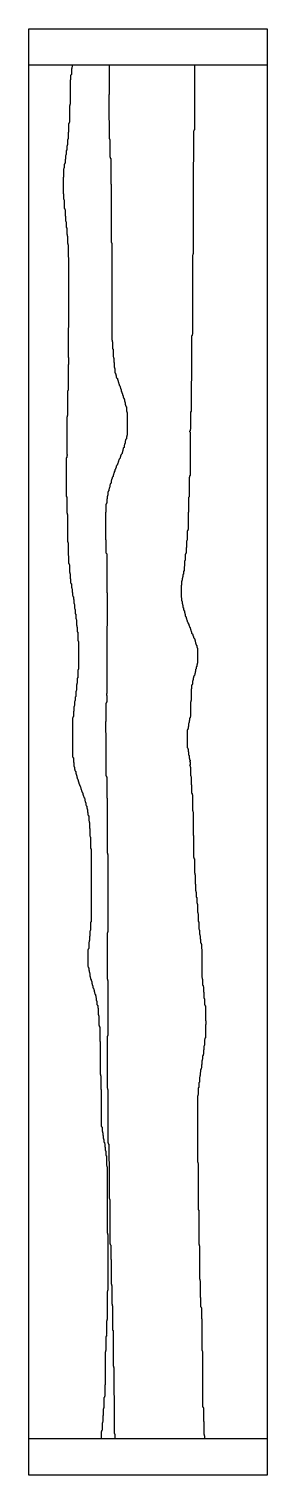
# Model space of a CAD drawing. Header units: metres. Extents: x -303 to 303, y -92 to 3592.
import ezdxf

# ---------------------------------------------------------------- set-up
doc = ezdxf.new("R2010")
doc.units = ezdxf.units.M
doc.header["$XCLIPFRAME"] = 0
for name, color, linetype in [('Curve_Exist', 63, 'Continuous'), ('CuttingCurve_A', 10, 'Continuous'), ('CuttingCurve_B', 30, 'Continuous'), ('Image', 191, 'Continuous'), ('Solution', 191, 'Continuous')]:
    doc.layers.add(name, color=color, linetype=linetype)
picture_1 = doc.add_image_def('image1.jpg', size_in_pixel=(606, 3684))
picture_2 = doc.add_image_def('image2.png', size_in_pixel=(606, 3500))

msp = doc.modelspace()

# ---------------------------------------------------------------- linework, layer by layer
at = {"layer": 'Curve_Exist'}
for points in [[(-192.9999999999995, 3500), (-192.9999999999995, 3495), (-193.9999999999995, 3494), (-193.9999999999995, 3491), (-194.9999999999995, 3490), (-194.9999999999995, 3476), (-195.9999999999995, 3475), (-195.9999999999995, 3474), (-196.9999999999995, 3473), (-196.9999999999995, 3462), (-197.9999999999995, 3461), (-197.9999999999995, 3400), (-198.9999999999995, 3399), (-198.9999999999995, 3397), (-199.9999999999995, 3396), (-199.9999999999996, 3354), (-200.9999999999996, 3353), (-200.9999999999996, 3352), (-201.9999999999996, 3351), (-201.9999999999996, 3329), (-202.9999999999996, 3328), (-202.9999999999996, 3312), (-203.9999999999996, 3311), (-203.9999999999996, 3310), (-204.9999999999996, 3309), (-204.9999999999996, 3297), (-205.9999999999996, 3296), (-205.9999999999996, 3294), (-206.9999999999996, 3293), (-206.9999999999996, 3283), (-207.9999999999996, 3282), (-207.9999999999996, 3272), (-208.9999999999996, 3271), (-208.9999999999996, 3270), (-209.9999999999996, 3269), (-209.9999999999996, 3260), (-210.9999999999996, 3259), (-210.9999999999996, 3251), (-211.9999999999996, 3250), (-211.9999999999996, 3248), (-212.9999999999996, 3247), (-212.9999999999996, 3238), (-213.9999999999996, 3237), (-213.9999999999996, 3236), (-214.9999999999996, 3235), (-214.9999999999996, 3214), (-215.9999999999996, 3213), (-215.9999999999996, 3173), (-214.9999999999996, 3172), (-214.9999999999996, 3159), (-213.9999999999996, 3158), (-213.9999999999996, 3157), (-212.9999999999996, 3156), (-212.9999999999996, 3135), (-211.9999999999996, 3134), (-211.9999999999996, 3132), (-210.9999999999996, 3131), (-210.9999999999996, 3116), (-209.9999999999996, 3115), (-209.9999999999996, 3103), (-208.9999999999996, 3102), (-208.9999999999996, 3101), (-207.9999999999996, 3100), (-207.9999999999996, 3086), (-206.9999999999996, 3085), (-206.9999999999996, 3069), (-205.9999999999996, 3068), (-205.9999999999996, 3065), (-204.9999999999996, 3064), (-204.9999999999996, 3046), (-203.9999999999996, 3045), (-203.9999999999996, 3043), (-202.9999999999996, 3042), (-202.9999999999996, 3011), (-201.9999999999996, 3010), (-201.9999999999996, 2831), (-202.9999999999996, 2830), (-202.9999999999996, 2756), (-201.9999999999996, 2755), (-201.9999999999996, 2737), (-202.9999999999996, 2736), (-202.9999999999997, 2672), (-203.9999999999996, 2671), (-203.9999999999996, 2670), (-204.9999999999997, 2669), (-204.9999999999997, 2607), (-205.9999999999996, 2606), (-205.9999999999996, 2604), (-206.9999999999997, 2603), (-206.9999999999997, 2509), (-205.9999999999996, 2508), (-205.9999999999996, 2505), (-206.9999999999997, 2504), (-206.9999999999997, 2500), (-207.9999999999996, 2499), (-207.9999999999997, 2401), (-206.9999999999997, 2400), (-206.9999999999997, 2359), (-205.9999999999997, 2358), (-205.9999999999997, 2356), (-204.9999999999997, 2355), (-204.9999999999997, 2286), (-203.9999999999997, 2285), (-203.9999999999997, 2284), (-202.9999999999997, 2283), (-202.9999999999997, 2251), (-201.9999999999997, 2250), (-201.9999999999997, 2230), (-200.9999999999997, 2229), (-200.9999999999997, 2228), (-199.9999999999997, 2227), (-199.9999999999997, 2208), (-198.9999999999997, 2207), (-198.9999999999997, 2205), (-197.9999999999997, 2204), (-197.9999999999997, 2192), (-196.9999999999997, 2191), (-196.9999999999997, 2181), (-195.9999999999997, 2180), (-195.9999999999997, 2179), (-194.9999999999997, 2178), (-194.9999999999997, 2169), (-193.9999999999997, 2168), (-193.9999999999997, 2166), (-192.9999999999997, 2165), (-192.9999999999997, 2157), (-191.9999999999997, 2156), (-191.9999999999997, 2149), (-190.9999999999997, 2148), (-190.9999999999997, 2146), (-189.9999999999997, 2145), (-189.9999999999997, 2139), (-188.9999999999997, 2138), (-188.9999999999997, 2129), (-187.9999999999997, 2128), (-187.9999999999997, 2127), (-186.9999999999997, 2126), (-186.9999999999997, 2116), (-185.9999999999997, 2115), (-185.9999999999997, 2114), (-184.9999999999997, 2113), (-184.9999999999997, 2102), (-183.9999999999997, 2101), (-183.9999999999997, 2090), (-182.9999999999997, 2089), (-182.9999999999997, 2088), (-181.9999999999997, 2087), (-181.9999999999997, 2073), (-180.9999999999997, 2072), (-180.9999999999997, 2069), (-179.9999999999997, 2068), (-179.9999999999997, 2056), (-178.9999999999997, 2055), (-178.9999999999997, 2034), (-177.9999999999997, 2033), (-177.9999999999997, 2032), (-176.9999999999997, 2031), (-176.9999999999997, 1961), (-177.9999999999997, 1960), (-177.9999999999997, 1959), (-178.9999999999997, 1958), (-178.9999999999997, 1939), (-179.9999999999997, 1938), (-179.9999999999997, 1925), (-180.9999999999997, 1924), (-180.9999999999997, 1922), (-181.9999999999997, 1921), (-181.9999999999997, 1907), (-182.9999999999997, 1906), (-182.9999999999997, 1905), (-183.9999999999997, 1904), (-183.9999999999997, 1891), (-184.9999999999997, 1890), (-184.9999999999997, 1881), (-185.9999999999997, 1880), (-185.9999999999997, 1879), (-186.9999999999997, 1878), (-186.9999999999997, 1868), (-187.9999999999997, 1867), (-187.9999999999997, 1866), (-188.9999999999997, 1865), (-188.9999999999997, 1854), (-189.9999999999997, 1853), (-189.9999999999997, 1840), (-190.9999999999997, 1839), (-190.9999999999997, 1837), (-191.9999999999997, 1836), (-191.9999999999997, 1738), (-190.9999999999998, 1737), (-190.9999999999998, 1736), (-189.9999999999997, 1735), (-189.9999999999997, 1724), (-188.9999999999997, 1723), (-188.9999999999997, 1714), (-187.9999999999997, 1713), (-187.9999999999997, 1712), (-186.9999999999997, 1711), (-186.9999999999997, 1706), (-185.9999999999997, 1705), (-185.9999999999997, 1703), (-184.9999999999998, 1702), (-184.9999999999998, 1701), (-183.9999999999998, 1700), (-183.9999999999998, 1695), (-182.9999999999998, 1694), (-182.9999999999998, 1693), (-181.9999999999998, 1692), (-181.9999999999998, 1690), (-180.9999999999998, 1689), (-180.9999999999998, 1686), (-179.9999999999998, 1685), (-179.9999999999998, 1682), (-178.9999999999998, 1681), (-178.9999999999998, 1679), (-177.9999999999998, 1678), (-177.9999999999998, 1676), (-176.9999999999997, 1675), (-176.9999999999997, 1673), (-175.9999999999998, 1672), (-175.9999999999998, 1670), (-174.9999999999998, 1669), (-174.9999999999998, 1668), (-173.9999999999997, 1667), (-173.9999999999997, 1665), (-172.9999999999997, 1664), (-172.9999999999997, 1662), (-171.9999999999997, 1661), (-171.9999999999997, 1660), (-170.9999999999998, 1659), (-170.9999999999998, 1656), (-169.9999999999997, 1655), (-169.9999999999997, 1654), (-168.9999999999997, 1653), (-168.9999999999997, 1651), (-167.9999999999997, 1650), (-167.9999999999997, 1648), (-166.9999999999997, 1647), (-166.9999999999997, 1646), (-165.9999999999997, 1645), (-165.9999999999997, 1642), (-164.9999999999997, 1641), (-164.9999999999997, 1639), (-163.9999999999997, 1638), (-163.9999999999997, 1637), (-162.9999999999997, 1636), (-162.9999999999997, 1634), (-161.9999999999997, 1633), (-161.9999999999997, 1632), (-160.9999999999997, 1631), (-160.9999999999997, 1626), (-159.9999999999998, 1625), (-159.9999999999998, 1623), (-158.9999999999998, 1622), (-158.9999999999998, 1621), (-157.9999999999998, 1620), (-157.9999999999998, 1615), (-156.9999999999998, 1614), (-156.9999999999998, 1613), (-155.9999999999998, 1612), (-155.9999999999998, 1607), (-154.9999999999998, 1606), (-154.9999999999998, 1604), (-153.9999999999998, 1603), (-153.9999999999998, 1597), (-152.9999999999998, 1596), (-152.9999999999998, 1590), (-151.9999999999997, 1589), (-151.9999999999997, 1588), (-150.9999999999998, 1587), (-150.9999999999998, 1575), (-149.9999999999998, 1574), (-149.9999999999998, 1571), (-148.9999999999997, 1570), (-148.9999999999997, 1556), (-147.9999999999997, 1555), (-147.9999999999997, 1536), (-146.9999999999997, 1535), (-146.9999999999997, 1534), (-145.9999999999998, 1533), (-145.9999999999998, 1504), (-144.9999999999998, 1503), (-144.9999999999998, 1317), (-145.9999999999998, 1316), (-145.9999999999998, 1296), (-146.9999999999998, 1295), (-146.9999999999998, 1294), (-147.9999999999998, 1293), (-147.9999999999998, 1281), (-148.9999999999998, 1280), (-148.9999999999998, 1270), (-149.9999999999998, 1269), (-149.9999999999998, 1266), (-150.9999999999998, 1265), (-150.9999999999998, 1249), (-151.9999999999998, 1248), (-151.9999999999998, 1247), (-152.9999999999998, 1246), (-152.9999999999998, 1204), (-151.9999999999998, 1203), (-151.9999999999998, 1201), (-150.9999999999998, 1200), (-150.9999999999998, 1194), (-149.9999999999998, 1193), (-149.9999999999998, 1190), (-148.9999999999998, 1189), (-148.9999999999998, 1187), (-147.9999999999998, 1186), (-147.9999999999998, 1179), (-146.9999999999998, 1178), (-146.9999999999998, 1176), (-145.9999999999998, 1175), (-145.9999999999998, 1171), (-144.9999999999998, 1170), (-144.9999999999998, 1168), (-143.9999999999998, 1167), (-143.9999999999998, 1166), (-142.9999999999998, 1165), (-142.9999999999998, 1160), (-141.9999999999998, 1159), (-141.9999999999998, 1157), (-140.9999999999998, 1156), (-140.9999999999998, 1155), (-139.9999999999998, 1154), (-139.9999999999998, 1149), (-138.9999999999998, 1148), (-138.9999999999998, 1147), (-137.9999999999998, 1146), (-137.9999999999998, 1144), (-136.9999999999998, 1143), (-136.9999999999998, 1140), (-135.9999999999998, 1139), (-135.9999999999998, 1136), (-134.9999999999998, 1135), (-134.9999999999998, 1133), (-133.9999999999998, 1132), (-133.9999999999998, 1130), (-132.9999999999998, 1129), (-132.9999999999998, 1125), (-131.9999999999998, 1124), (-131.9999999999998, 1118), (-130.9999999999998, 1117), (-130.9999999999998, 1116), (-129.9999999999998, 1115), (-129.9999999999998, 1107), (-128.9999999999998, 1106), (-128.9999999999998, 1105), (-127.9999999999998, 1104), (-127.9999999999998, 1098), (-126.9999999999998, 1097), (-126.9999999999998, 1081), (-125.9999999999998, 1080), (-125.9999999999998, 1079), (-124.9999999999998, 1078), (-124.9999999999998, 1054), (-123.9999999999998, 1053), (-123.9999999999998, 1051), (-122.9999999999998, 1050), (-122.9999999999998, 1013), (-121.9999999999998, 1012), (-121.9999999999998, 929), (-120.9999999999999, 928), (-120.9999999999999, 926), (-119.9999999999999, 925), (-119.9999999999999, 891), (-118.9999999999999, 890), (-118.9999999999999, 797), (-117.9999999999999, 796), (-117.9999999999999, 795), (-116.9999999999999, 794), (-116.9999999999999, 784), (-115.9999999999999, 783), (-115.9999999999999, 781), (-114.9999999999999, 780), (-114.9999999999999, 774), (-113.9999999999999, 773), (-113.9999999999999, 766), (-112.9999999999999, 765), (-112.9999999999999, 764), (-111.9999999999999, 763), (-111.9999999999999, 756), (-110.9999999999999, 755), (-110.9999999999999, 753), (-109.9999999999999, 752), (-109.9999999999999, 744), (-108.9999999999999, 743), (-108.9999999999999, 736), (-107.9999999999999, 735), (-107.9999999999999, 734), (-106.9999999999999, 733), (-106.9999999999999, 722), (-105.9999999999999, 721), (-105.9999999999999, 697), (-104.9999999999999, 696), (-104.9999999999999, 694), (-103.9999999999999, 693), (-103.9999999999999, 525), (-102.9999999999999, 524), (-102.9999999999999, 522), (-101.9999999999999, 521), (-101.9999999999999, 379), (-102.9999999999999, 378), (-102.9999999999999, 376), (-103.9999999999999, 375), (-103.9999999999999, 304), (-104.9999999999999, 303), (-104.9999999999999, 301), (-105.9999999999999, 300), (-105.9999999999999, 267), (-104.9999999999999, 266), (-105.9999999999999, 265), (-105.9999999999999, 262), (-106.9999999999999, 261), (-106.9999999999999, 225), (-107.9999999999999, 224), (-107.9999999999999, 222), (-108.9999999999999, 221), (-108.9999999999999, 138), (-109.9999999999999, 137), (-109.9999999999999, 109), (-110.9999999999999, 108), (-110.9999999999999, 106), (-111.9999999999999, 105), (-111.9999999999999, 79), (-112.9999999999999, 78), (-112.9999999999999, 77), (-114, 76), (-114, 60), (-115, 59), (-115, 44), (-116, 43), (-116, 41), (-117, 40), (-117, 22), (-118, 21), (-118, 19), (-119, 18), (-119, 1)], [(118.0000000000004, 3500), (118.0000000000004, 3335), (117.0000000000004, 3334), (117.0000000000004, 3332), (116.0000000000004, 3331), (116.0000000000004, 3253), (115.0000000000004, 3252), (115.0000000000004, 3019), (114.0000000000004, 3018), (114.0000000000004, 3016), (113.0000000000004, 3015), (113.0000000000003, 2814), (112.0000000000003, 2813), (112.0000000000003, 2811), (111.0000000000003, 2810), (111.0000000000003, 2695), (110.0000000000003, 2694), (110.0000000000003, 2618), (108.0000000000003, 2616), (108.0000000000003, 2572), (107.0000000000003, 2571), (107.0000000000003, 2568), (106.0000000000003, 2567), (106.0000000000003, 2566), (107.0000000000003, 2565), (107.0000000000003, 2454), (106.0000000000003, 2453), (106.0000000000003, 2450), (105.0000000000003, 2449), (105.0000000000003, 2400), (103.0000000000003, 2398), (103.0000000000003, 2361), (102.0000000000003, 2360), (102.0000000000003, 2317), (101.0000000000003, 2316), (101.0000000000003, 2314), (100.0000000000003, 2313), (100.0000000000003, 2290), (99.0000000000003, 2289), (99.0000000000003, 2288), (98.0000000000003, 2287), (98.00000000000028, 2271), (97.00000000000028, 2270), (97.00000000000028, 2257), (96.00000000000028, 2256), (96.00000000000028, 2255), (95.00000000000028, 2254), (95.00000000000028, 2239), (94.00000000000028, 2238), (94.00000000000028, 2237), (93.00000000000028, 2236), (93.00000000000028, 2223), (92.00000000000028, 2222), (92.00000000000028, 2212), (90.00000000000028, 2210), (90.00000000000028, 2203), (89.00000000000028, 2202), (89.00000000000028, 2196), (88.00000000000028, 2195), (88.00000000000028, 2193), (87.00000000000028, 2192), (87.00000000000028, 2188), (86.00000000000028, 2187), (86.00000000000028, 2185), (85.00000000000028, 2184), (85.00000000000028, 2175), (84.00000000000028, 2174), (84.00000000000027, 2144), (85.00000000000026, 2143), (85.00000000000026, 2136), (86.00000000000028, 2135), (86.00000000000028, 2134), (87.00000000000027, 2133), (87.00000000000027, 2128), (88.00000000000027, 2127), (88.00000000000027, 2125), (89.00000000000027, 2124), (89.00000000000027, 2118), (90.00000000000026, 2117), (90.00000000000026, 2112), (93.00000000000027, 2109), (93.00000000000027, 2105), (94.00000000000027, 2104), (94.00000000000027, 2102), (95.00000000000026, 2101), (95.00000000000026, 2096), (96.00000000000028, 2095), (96.00000000000028, 2094), (97.00000000000027, 2093), (97.00000000000027, 2091), (98.00000000000027, 2090), (98.00000000000027, 2088), (99.00000000000027, 2087), (99.00000000000027, 2086), (100.0000000000002, 2085), (100.0000000000002, 2082), (101.0000000000002, 2081), (101.0000000000002, 2079), (102.0000000000002, 2078), (102.0000000000002, 2077), (104.0000000000002, 2075), (104.0000000000002, 2073), (105.0000000000002, 2072), (105.0000000000002, 2071), (106.0000000000002, 2070), (106.0000000000002, 2068), (107.0000000000002, 2067), (107.0000000000002, 2065), (108.0000000000002, 2064), (108.0000000000002, 2062), (109.0000000000002, 2061), (109.0000000000002, 2059), (110.0000000000002, 2058), (110.0000000000002, 2057), (111.0000000000002, 2056), (111.0000000000002, 2053), (113.0000000000003, 2051), (113.0000000000003, 2050), (114.0000000000002, 2049), (114.0000000000002, 2047), (115.0000000000002, 2046), (115.0000000000002, 2045), (116.0000000000002, 2044), (116.0000000000002, 2042), (117.0000000000002, 2041), (117.0000000000002, 2040), (118.0000000000002, 2039), (118.0000000000002, 2038), (119.0000000000002, 2037), (119.0000000000002, 2035), (120.0000000000002, 2034), (120.0000000000002, 2031), (121.0000000000002, 2030), (121.0000000000002, 2027), (122.0000000000002, 2026), (122.0000000000002, 2025), (123.0000000000002, 2024), (123.0000000000002, 2022), (124.0000000000002, 2021), (124.0000000000002, 2017), (125.0000000000002, 2016), (125.0000000000002, 2015), (126.0000000000002, 2014), (126.0000000000002, 1976), (125.0000000000002, 1975), (125.0000000000002, 1973), (124.0000000000002, 1972), (124.0000000000002, 1968), (123.0000000000002, 1967), (123.0000000000002, 1962), (121.0000000000002, 1960), (121.0000000000002, 1955), (120.0000000000002, 1954), (120.0000000000002, 1951), (119.0000000000002, 1950), (119.0000000000002, 1947), (118.0000000000002, 1946), (118.0000000000002, 1945), (117.0000000000002, 1944), (117.0000000000002, 1942), (116.0000000000002, 1941), (116.0000000000002, 1939), (115.0000000000002, 1938), (115.0000000000002, 1934), (114.0000000000002, 1933), (114.0000000000002, 1931), (113.0000000000002, 1930), (113.0000000000002, 1923), (112.0000000000002, 1922), (112.0000000000002, 1921), (111.0000000000002, 1920), (111.0000000000002, 1911), (110.0000000000002, 1910), (110.0000000000002, 1881), (109.0000000000002, 1880), (109.0000000000002, 1878), (108.0000000000002, 1877), (108.0000000000002, 1840), (107.0000000000002, 1839), (107.0000000000002, 1837), (106.0000000000002, 1836), (106.0000000000002, 1830), (105.0000000000002, 1829), (105.0000000000002, 1825), (104.0000000000002, 1824), (104.0000000000002, 1823), (103.0000000000002, 1822), (103.0000000000002, 1815), (102.0000000000002, 1814), (102.0000000000002, 1810), (101.0000000000002, 1809), (101.0000000000002, 1807), (100.0000000000002, 1806), (100.0000000000002, 1761), (101.0000000000002, 1760), (101.0000000000002, 1758), (102.0000000000002, 1757), (102.0000000000002, 1751), (103.0000000000002, 1750), (103.0000000000002, 1743), (105.0000000000002, 1741), (105.0000000000002, 1734), (106.0000000000002, 1733), (106.0000000000002, 1730), (107.0000000000002, 1729), (107.0000000000002, 1727), (106.0000000000002, 1726), (107.0000000000002, 1725), (107.0000000000002, 1717), (106.0000000000002, 1716), (107.0000000000002, 1715), (107.0000000000002, 1712), (108.0000000000002, 1711), (108.0000000000002, 1690), (109.0000000000002, 1689), (109.0000000000002, 1688), (110.0000000000002, 1687), (110.0000000000002, 1667), (111.0000000000002, 1666), (111.0000000000002, 1645), (112.0000000000002, 1644), (112.0000000000002, 1642), (113.0000000000002, 1641), (113.0000000000002, 1601), (114.0000000000002, 1600), (114.0000000000002, 1598), (115.0000000000002, 1597), (115.0000000000002, 1538), (116.0000000000002, 1537), (116.0000000000002, 1482), (117.0000000000002, 1481), (117.0000000000002, 1479), (118.0000000000002, 1478), (118.0000000000002, 1442), (119.0000000000002, 1441), (119.0000000000002, 1438), (120.0000000000002, 1437), (120.0000000000002, 1414), (121.0000000000002, 1413), (121.0000000000002, 1397), (122.0000000000002, 1396), (122.0000000000002, 1394), (123.0000000000002, 1393), (123.0000000000002, 1380), (124.0000000000001, 1379), (124.0000000000001, 1366), (125.0000000000001, 1365), (125.0000000000001, 1363), (126.0000000000002, 1362), (126.0000000000002, 1342), (127.0000000000002, 1341), (127.0000000000002, 1339), (128.0000000000002, 1338), (128.0000000000002, 1318), (129.0000000000002, 1317), (129.0000000000002, 1299), (130.0000000000002, 1298), (130.0000000000002, 1297), (131.0000000000002, 1296), (131.0000000000002, 1286), (132.0000000000002, 1285), (132.0000000000002, 1283), (133.0000000000001, 1282), (133.0000000000001, 1274), (134.0000000000001, 1273), (134.0000000000001, 1264), (135.0000000000001, 1263), (135.0000000000001, 1261), (136.0000000000001, 1260), (136.0000000000001, 1249), (137.0000000000001, 1248), (137.0000000000001, 1176), (138.0000000000001, 1175), (138.0000000000001, 1172), (139.0000000000001, 1171), (139.0000000000001, 1156), (140.0000000000001, 1155), (140.0000000000001, 1153), (141.0000000000001, 1152), (141.0000000000001, 1139), (142.0000000000001, 1138), (142.0000000000001, 1124), (143.0000000000001, 1123), (143.0000000000001, 1122), (144.0000000000001, 1121), (144.0000000000001, 1107), (145.0000000000001, 1106), (145.0000000000001, 1104), (146.0000000000001, 1103), (146.0000000000001, 1066), (147.0000000000001, 1065), (147.0000000000001, 1056), (146.0000000000001, 1055), (146.0000000000001, 1022), (145.0000000000001, 1021), (145.0000000000001, 1018), (144.0000000000001, 1017), (144.0000000000001, 1003), (143.0000000000001, 1002), (143.0000000000001, 1001), (142.0000000000001, 1000), (142.0000000000001, 991), (141.0000000000001, 990), (141.0000000000001, 980), (140.0000000000001, 979), (140.0000000000001, 977), (139.0000000000001, 976), (139.0000000000001, 967), (138.0000000000001, 966), (138.0000000000001, 964), (137.0000000000001, 963), (137.0000000000001, 954), (136.0000000000001, 953), (136.0000000000001, 945), (135.0000000000001, 944), (135.0000000000001, 942), (134.0000000000001, 941), (134.0000000000001, 934), (133.0000000000001, 933), (133.0000000000001, 926), (132.0000000000001, 925), (132.0000000000001, 922), (131.0000000000001, 921), (131.0000000000001, 909), (129.0000000000001, 907), (129.0000000000001, 895), (128.0000000000001, 894), (128.0000000000001, 877), (127.0000000000001, 876), (127.0000000000001, 874), (126.0000000000001, 873), (126.0000000000001, 706), (127.0000000000001, 705), (127.0000000000001, 703), (128.0000000000001, 702), (128.0000000000001, 584), (129.0000000000001, 583), (129.0000000000001, 496), (130.0000000000001, 495), (130.0000000000001, 493), (131.0000000000001, 492), (131.0000000000001, 408), (132.0000000000001, 407), (132.0000000000001, 404), (133.0000000000001, 403), (133, 361), (134, 360), (134, 337), (135, 336), (135, 335), (136, 334), (136, 307), (137, 306), (137, 226), (138, 225), (138, 224), (139, 223), (139, 82), (140, 81), (140, 80), (141, 79), (141, 45), (142, 44), (142, 12), (143, 11), (143, 9), (144, 8), (144, 1)]]:
    msp.add_lwpolyline(points, dxfattribs=at)
at = {"layer": 'CuttingCurve_A'}
msp.add_lwpolyline([(118.0000000000004, 3500), (118.0000000000004, 3335), (117.0000000000004, 3334), (117.0000000000004, 3332), (116.0000000000004, 3331), (116.0000000000004, 3253), (115.0000000000004, 3252), (115.0000000000004, 3019), (114.0000000000004, 3018), (114.0000000000004, 3016), (113.0000000000004, 3015), (113.0000000000003, 2814), (112.0000000000003, 2813), (112.0000000000003, 2811), (111.0000000000003, 2810), (111.0000000000003, 2695), (110.0000000000003, 2694), (110.0000000000003, 2618), (108.0000000000003, 2616), (108.0000000000003, 2572), (107.0000000000003, 2571), (107.0000000000003, 2568), (106.0000000000003, 2567), (106.0000000000003, 2566), (107.0000000000003, 2565), (107.0000000000003, 2454), (106.0000000000003, 2453), (106.0000000000003, 2450), (105.0000000000003, 2449), (105.0000000000003, 2400), (103.0000000000003, 2398), (103.0000000000003, 2361), (102.0000000000003, 2360), (102.0000000000003, 2317), (101.0000000000003, 2316), (101.0000000000003, 2314), (100.0000000000003, 2313), (100.0000000000003, 2290), (99.0000000000003, 2289), (99.0000000000003, 2288), (98.0000000000003, 2287), (98.00000000000028, 2271), (97.00000000000028, 2270), (97.00000000000028, 2257), (96.00000000000028, 2256), (96.00000000000028, 2255), (95.00000000000028, 2254), (95.00000000000028, 2239), (94.00000000000028, 2238), (94.00000000000028, 2237), (93.00000000000028, 2236), (93.00000000000028, 2223), (92.00000000000028, 2222), (92.00000000000028, 2212), (90.00000000000028, 2210), (90.00000000000028, 2203), (89.00000000000028, 2202), (89.00000000000028, 2196), (88.00000000000028, 2195), (88.00000000000028, 2193), (87.00000000000028, 2192), (87.00000000000028, 2188), (86.00000000000028, 2187), (86.00000000000028, 2185), (85.00000000000028, 2184), (85.00000000000028, 2175), (84.00000000000028, 2174), (84.00000000000027, 2144), (85.00000000000026, 2143), (85.00000000000026, 2136), (86.00000000000028, 2135), (86.00000000000028, 2134), (87.00000000000027, 2133), (87.00000000000027, 2128), (88.00000000000027, 2127), (88.00000000000027, 2125), (89.00000000000027, 2124), (89.00000000000027, 2118), (90.00000000000026, 2117), (90.00000000000026, 2112), (93.00000000000027, 2109), (93.00000000000027, 2105), (94.00000000000027, 2104), (94.00000000000027, 2102), (95.00000000000026, 2101), (95.00000000000026, 2096), (96.00000000000028, 2095), (96.00000000000028, 2094), (97.00000000000027, 2093), (97.00000000000027, 2091), (98.00000000000027, 2090), (98.00000000000027, 2088), (99.00000000000027, 2087), (99.00000000000027, 2086), (100.0000000000002, 2085), (100.0000000000002, 2082), (101.0000000000002, 2081), (101.0000000000002, 2079), (102.0000000000002, 2078), (102.0000000000002, 2077), (104.0000000000002, 2075), (104.0000000000002, 2073), (105.0000000000002, 2072), (105.0000000000002, 2071), (106.0000000000002, 2070), (106.0000000000002, 2068), (107.0000000000002, 2067), (107.0000000000002, 2065), (108.0000000000002, 2064), (108.0000000000002, 2062), (109.0000000000002, 2061), (109.0000000000002, 2059), (110.0000000000002, 2058), (110.0000000000002, 2057), (111.0000000000002, 2056), (111.0000000000002, 2053), (113.0000000000003, 2051), (113.0000000000003, 2050), (114.0000000000002, 2049), (114.0000000000002, 2047), (115.0000000000002, 2046), (115.0000000000002, 2045), (116.0000000000002, 2044), (116.0000000000002, 2042), (117.0000000000002, 2041), (117.0000000000002, 2040), (118.0000000000002, 2039), (118.0000000000002, 2038), (119.0000000000002, 2037), (119.0000000000002, 2035), (120.0000000000002, 2034), (120.0000000000002, 2031), (121.0000000000002, 2030), (121.0000000000002, 2027), (122.0000000000002, 2026), (122.0000000000002, 2025), (123.0000000000002, 2024), (123.0000000000002, 2022), (124.0000000000002, 2021), (124.0000000000002, 2017), (125.0000000000002, 2016), (125.0000000000002, 2015), (126.0000000000002, 2014), (126.0000000000002, 1976), (125.0000000000002, 1975), (125.0000000000002, 1973), (124.0000000000002, 1972), (124.0000000000002, 1968), (123.0000000000002, 1967), (123.0000000000002, 1962), (121.0000000000002, 1960), (121.0000000000002, 1955), (120.0000000000002, 1954), (120.0000000000002, 1951), (119.0000000000002, 1950), (119.0000000000002, 1947), (118.0000000000002, 1946), (118.0000000000002, 1945), (117.0000000000002, 1944), (117.0000000000002, 1942), (116.0000000000002, 1941), (116.0000000000002, 1939), (115.0000000000002, 1938), (115.0000000000002, 1934), (114.0000000000002, 1933), (114.0000000000002, 1931), (113.0000000000002, 1930), (113.0000000000002, 1923), (112.0000000000002, 1922), (112.0000000000002, 1921), (111.0000000000002, 1920), (111.0000000000002, 1911), (110.0000000000002, 1910), (110.0000000000002, 1881), (109.0000000000002, 1880), (109.0000000000002, 1878), (108.0000000000002, 1877), (108.0000000000002, 1840), (107.0000000000002, 1839), (107.0000000000002, 1837), (106.0000000000002, 1836), (106.0000000000002, 1830), (105.0000000000002, 1829), (105.0000000000002, 1825), (104.0000000000002, 1824), (104.0000000000002, 1823), (103.0000000000002, 1822), (103.0000000000002, 1815), (102.0000000000002, 1814), (102.0000000000002, 1810), (101.0000000000002, 1809), (101.0000000000002, 1807), (100.0000000000002, 1806), (100.0000000000002, 1761), (101.0000000000002, 1760), (101.0000000000002, 1758), (102.0000000000002, 1757), (102.0000000000002, 1751), (103.0000000000002, 1750), (103.0000000000002, 1743), (105.0000000000002, 1741), (105.0000000000002, 1734), (106.0000000000002, 1733), (106.0000000000002, 1730), (107.0000000000002, 1729), (107.0000000000002, 1727), (106.0000000000002, 1726), (107.0000000000002, 1725), (107.0000000000002, 1717), (106.0000000000002, 1716), (107.0000000000002, 1715), (107.0000000000002, 1712), (108.0000000000002, 1711), (108.0000000000002, 1690), (109.0000000000002, 1689), (109.0000000000002, 1688), (110.0000000000002, 1687), (110.0000000000002, 1667), (111.0000000000002, 1666), (111.0000000000002, 1645), (112.0000000000002, 1644), (112.0000000000002, 1642), (113.0000000000002, 1641), (113.0000000000002, 1601), (114.0000000000002, 1600), (114.0000000000002, 1598), (115.0000000000002, 1597), (115.0000000000002, 1538), (116.0000000000002, 1537), (116.0000000000002, 1482), (117.0000000000002, 1481), (117.0000000000002, 1479), (118.0000000000002, 1478), (118.0000000000002, 1442), (119.0000000000002, 1441), (119.0000000000002, 1438), (120.0000000000002, 1437), (120.0000000000002, 1414), (121.0000000000002, 1413), (121.0000000000002, 1397), (122.0000000000002, 1396), (122.0000000000002, 1394), (123.0000000000002, 1393), (123.0000000000002, 1380), (124.0000000000001, 1379), (124.0000000000001, 1366), (125.0000000000001, 1365), (125.0000000000001, 1363), (126.0000000000002, 1362), (126.0000000000002, 1342), (127.0000000000002, 1341), (127.0000000000002, 1339), (128.0000000000002, 1338), (128.0000000000002, 1318), (129.0000000000002, 1317), (129.0000000000002, 1299), (130.0000000000002, 1298), (130.0000000000002, 1297), (131.0000000000002, 1296), (131.0000000000002, 1286), (132.0000000000002, 1285), (132.0000000000002, 1283), (133.0000000000001, 1282), (133.0000000000001, 1274), (134.0000000000001, 1273), (134.0000000000001, 1264), (135.0000000000001, 1263), (135.0000000000001, 1261), (136.0000000000001, 1260), (136.0000000000001, 1249), (137.0000000000001, 1248), (137.0000000000001, 1176), (138.0000000000001, 1175), (138.0000000000001, 1172), (139.0000000000001, 1171), (139.0000000000001, 1156), (140.0000000000001, 1155), (140.0000000000001, 1153), (141.0000000000001, 1152), (141.0000000000001, 1139), (142.0000000000001, 1138), (142.0000000000001, 1124), (143.0000000000001, 1123), (143.0000000000001, 1122), (144.0000000000001, 1121), (144.0000000000001, 1107), (145.0000000000001, 1106), (145.0000000000001, 1104), (146.0000000000001, 1103), (146.0000000000001, 1066), (147.0000000000001, 1065), (147.0000000000001, 1056), (146.0000000000001, 1055), (146.0000000000001, 1022), (145.0000000000001, 1021), (145.0000000000001, 1018), (144.0000000000001, 1017), (144.0000000000001, 1003), (143.0000000000001, 1002), (143.0000000000001, 1001), (142.0000000000001, 1000), (142.0000000000001, 991), (141.0000000000001, 990), (141.0000000000001, 980), (140.0000000000001, 979), (140.0000000000001, 977), (139.0000000000001, 976), (139.0000000000001, 967), (138.0000000000001, 966), (138.0000000000001, 964), (137.0000000000001, 963), (137.0000000000001, 954), (136.0000000000001, 953), (136.0000000000001, 945), (135.0000000000001, 944), (135.0000000000001, 942), (134.0000000000001, 941), (134.0000000000001, 934), (133.0000000000001, 933), (133.0000000000001, 926), (132.0000000000001, 925), (132.0000000000001, 922), (131.0000000000001, 921), (131.0000000000001, 909), (129.0000000000001, 907), (129.0000000000001, 895), (128.0000000000001, 894), (128.0000000000001, 877), (127.0000000000001, 876), (127.0000000000001, 874), (126.0000000000001, 873), (126.0000000000001, 706), (127.0000000000001, 705), (127.0000000000001, 703), (128.0000000000001, 702), (128.0000000000001, 584), (129.0000000000001, 583), (129.0000000000001, 496), (130.0000000000001, 495), (130.0000000000001, 493), (131.0000000000001, 492), (131.0000000000001, 408), (132.0000000000001, 407), (132.0000000000001, 404), (133.0000000000001, 403), (133, 361), (134, 360), (134, 337), (135, 336), (135, 335), (136, 334), (136, 307), (137, 306), (137, 226), (138, 225), (138, 224), (139, 223), (139, 82), (140, 81), (140, 80), (141, 79), (141, 45), (142, 44), (142, 12), (143, 11), (143, 9), (144, 8), (144, 1)], dxfattribs=at)
at = {"layer": 'CuttingCurve_B'}
msp.add_lwpolyline([(-98.99999999999955, 3500), (-98.99999999999957, 3425), (-99.99999999999957, 3424), (-99.99999999999957, 3360), (-98.99999999999957, 3359), (-98.99999999999959, 3313), (-97.99999999999959, 3312), (-97.99999999999959, 3311), (-96.9999999999996, 3310), (-96.9999999999996, 3266), (-95.99999999999957, 3265), (-95.99999999999957, 3263), (-94.99999999999959, 3262), (-94.9999999999996, 3197), (-93.99999999999962, 3196), (-93.99999999999962, 3049), (-92.99999999999962, 3048), (-92.99999999999962, 3047), (-91.99999999999962, 3046), (-91.99999999999964, 2800), (-90.99999999999964, 2799), (-90.99999999999964, 2796), (-89.99999999999964, 2795), (-89.99999999999964, 2777), (-88.99999999999964, 2776), (-88.99999999999964, 2757), (-87.99999999999964, 2756), (-87.99999999999964, 2754), (-86.99999999999964, 2753), (-86.99999999999964, 2743), (-85.99999999999964, 2742), (-85.99999999999964, 2730), (-84.99999999999966, 2729), (-84.99999999999966, 2728), (-83.99999999999966, 2727), (-83.99999999999966, 2716), (-82.99999999999966, 2715), (-82.99999999999966, 2713), (-81.99999999999964, 2712), (-81.99999999999964, 2710), (-80.99999999999964, 2709), (-80.99999999999964, 2705), (-79.99999999999966, 2704), (-79.99999999999966, 2703), (-77.99999999999966, 2701), (-77.99999999999966, 2699), (-76.99999999999966, 2698), (-76.99999999999966, 2696), (-75.99999999999964, 2695), (-75.99999999999964, 2693), (-74.99999999999966, 2692), (-74.99999999999966, 2690), (-73.99999999999966, 2689), (-73.99999999999966, 2688), (-72.99999999999966, 2687), (-72.99999999999966, 2684), (-71.99999999999966, 2683), (-71.99999999999966, 2682), (-70.99999999999964, 2681), (-70.99999999999964, 2679), (-69.99999999999966, 2678), (-69.99999999999966, 2676), (-68.99999999999966, 2675), (-68.99999999999966, 2674), (-67.99999999999966, 2673), (-67.99999999999966, 2668), (-66.99999999999966, 2667), (-66.99999999999966, 2665), (-65.99999999999964, 2664), (-65.99999999999964, 2663), (-64.99999999999966, 2662), (-64.99999999999966, 2660), (-63.99999999999966, 2659), (-63.99999999999966, 2658), (-62.99999999999966, 2657), (-62.99999999999966, 2654), (-61.99999999999967, 2653), (-61.99999999999967, 2651), (-60.99999999999966, 2650), (-60.99999999999966, 2649), (-59.99999999999967, 2648), (-59.99999999999967, 2644), (-58.99999999999966, 2643), (-58.99999999999966, 2641), (-57.99999999999966, 2640), (-57.99999999999966, 2635), (-56.99999999999967, 2634), (-56.99999999999967, 2633), (-55.99999999999966, 2632), (-55.99999999999966, 2630), (-54.99999999999967, 2629), (-54.99999999999967, 2618), (-53.99999999999966, 2617), (-53.99999999999966, 2616), (-52.99999999999966, 2615), (-52.99999999999967, 2557), (-53.99999999999967, 2556), (-53.99999999999967, 2554), (-54.99999999999968, 2553), (-54.99999999999968, 2548), (-55.99999999999967, 2547), (-55.99999999999967, 2546), (-56.99999999999967, 2545), (-56.99999999999967, 2543), (-57.99999999999968, 2542), (-57.99999999999968, 2537), (-58.99999999999968, 2536), (-58.99999999999968, 2535), (-59.99999999999968, 2534), (-59.99999999999968, 2532), (-60.99999999999968, 2531), (-60.99999999999968, 2526), (-62.99999999999968, 2524), (-62.99999999999968, 2521), (-63.99999999999967, 2520), (-63.99999999999967, 2517), (-64.99999999999967, 2516), (-64.99999999999967, 2514), (-65.99999999999969, 2513), (-65.99999999999969, 2510), (-67.99999999999967, 2508), (-67.99999999999967, 2507), (-68.99999999999969, 2506), (-68.99999999999969, 2505), (-69.99999999999967, 2504), (-69.99999999999967, 2502), (-70.99999999999969, 2501), (-70.99999999999969, 2498), (-72.99999999999967, 2496), (-72.99999999999967, 2495), (-73.99999999999969, 2494), (-73.99999999999969, 2493), (-74.99999999999967, 2492), (-74.99999999999967, 2490), (-75.99999999999969, 2489), (-75.99999999999969, 2487), (-76.99999999999969, 2486), (-76.99999999999969, 2485), (-77.99999999999967, 2484), (-77.99999999999967, 2482), (-78.99999999999969, 2481), (-78.99999999999969, 2480), (-80.99999999999969, 2478), (-80.99999999999969, 2475), (-81.99999999999969, 2474), (-81.99999999999969, 2473), (-82.99999999999967, 2472), (-82.99999999999967, 2470), (-83.99999999999967, 2469), (-83.99999999999967, 2466), (-85.99999999999969, 2464), (-85.99999999999969, 2461), (-86.99999999999969, 2460), (-86.99999999999969, 2459), (-87.99999999999967, 2458), (-87.99999999999967, 2456), (-88.99999999999967, 2455), (-88.99999999999967, 2452), (-89.99999999999969, 2451), (-89.99999999999969, 2450), (-90.99999999999969, 2449), (-90.99999999999969, 2447), (-91.99999999999969, 2446), (-91.99999999999969, 2445), (-92.99999999999967, 2444), (-92.99999999999967, 2442), (-93.99999999999967, 2441), (-93.99999999999967, 2436), (-94.99999999999969, 2435), (-94.99999999999969, 2434), (-95.99999999999969, 2433), (-95.99999999999969, 2431), (-96.99999999999969, 2430), (-96.99999999999969, 2425), (-97.99999999999967, 2424), (-97.99999999999967, 2423), (-98.9999999999997, 2422), (-98.9999999999997, 2420), (-99.99999999999969, 2419), (-99.99999999999969, 2415), (-100.9999999999997, 2414), (-100.9999999999997, 2413), (-101.9999999999997, 2412), (-101.9999999999997, 2404), (-102.9999999999997, 2403), (-102.9999999999997, 2402), (-103.9999999999997, 2401), (-103.9999999999997, 2395), (-104.9999999999997, 2394), (-104.9999999999997, 2385), (-105.9999999999997, 2384), (-105.9999999999997, 2382), (-106.9999999999997, 2381), (-106.9999999999997, 2361), (-107.9999999999997, 2360), (-107.9999999999997, 2291), (-106.9999999999997, 2290), (-106.9999999999997, 2257), (-104.9999999999997, 2255), (-104.9999999999997, 2156), (-103.9999999999997, 2155), (-103.9999999999997, 2071), (-104.9999999999997, 2070), (-104.9999999999997, 1899), (-105.9999999999997, 1898), (-105.9999999999997, 1895), (-104.9999999999997, 1894), (-104.9999999999997, 1878), (-105.9999999999997, 1877), (-105.9999999999997, 1875), (-106.9999999999997, 1874), (-106.9999999999997, 1828), (-107.9999999999997, 1827), (-107.9999999999998, 1800), (-106.9999999999998, 1799), (-106.9999999999998, 1689), (-105.9999999999998, 1688), (-105.9999999999998, 1687), (-104.9999999999998, 1686), (-104.9999999999998, 1633), (-103.9999999999998, 1632), (-103.9999999999998, 1493), (-102.9999999999998, 1492), (-102.9999999999998, 1490), (-101.9999999999998, 1489), (-101.9999999999998, 1292), (-102.9999999999998, 1291), (-102.9999999999998, 1289), (-103.9999999999998, 1288), (-103.9999999999998, 1172), (-102.9999999999998, 1171), (-102.9999999999998, 1169), (-101.9999999999998, 1168), (-101.9999999999998, 1028), (-102.9999999999998, 1027), (-102.9999999999998, 1026), (-103.9999999999998, 1025), (-103.9999999999998, 894), (-102.9999999999998, 893), (-102.9999999999998, 891), (-101.9999999999998, 890), (-101.9999999999999, 755), (-100.9999999999999, 754), (-100.9999999999999, 752), (-99.99999999999991, 751), (-99.99999999999991, 708), (-98.99999999999991, 707), (-98.99999999999991, 613), (-97.99999999999991, 612), (-97.99999999999991, 611), (-96.99999999999991, 610), (-96.99999999999993, 498), (-95.99999999999991, 497), (-95.99999999999991, 495), (-94.99999999999991, 494), (-94.99999999999991, 458), (-93.99999999999993, 457), (-93.99999999999994, 395), (-92.99999999999994, 394), (-92.99999999999994, 392), (-91.99999999999993, 391), (-91.99999999999993, 344), (-90.99999999999994, 343), (-90.99999999999994, 340), (-89.99999999999994, 339), (-89.99999999999996, 277), (-88.99999999999996, 276), (-88.99999999999996, 186), (-87.99999999999997, 185), (-87.99999999999997, 183), (-86.99999999999997, 182), (-86.99999999999997, 112), (-85.99999999999997, 111), (-85.99999999999999, 15), (-84.99999999999999, 14), (-84.99999999999999, 13), (-83.99999999999999, 12), (-83.99999999999999, 1)], dxfattribs=at)

# ---------------------------------------------------------------- pictures from other files: only their frames are drawn
at = {"layer": 'Image'}
image = msp.add_image(picture_1, insert=(-303, -92.10526315789473), size_in_units=(606, 3684), dxfattribs=at)
image.set_boundary_path([(-0.5, -0.5), (605.4999999999999, 3683.5)])
image.dxf.clipping = 0
image.dxf.flags = 3
at = {"layer": 'Solution'}
image = msp.add_image(picture_2, insert=(303.0000000000005, 3500), size_in_units=(606, 3500), rotation=180, dxfattribs=at)
image.set_boundary_path([(-0.5, -0.5), (605.4999999999999, 3499.5)])
image.dxf.clipping = 0
image.dxf.flags = 3

doc.saveas('drawing.dxf')
